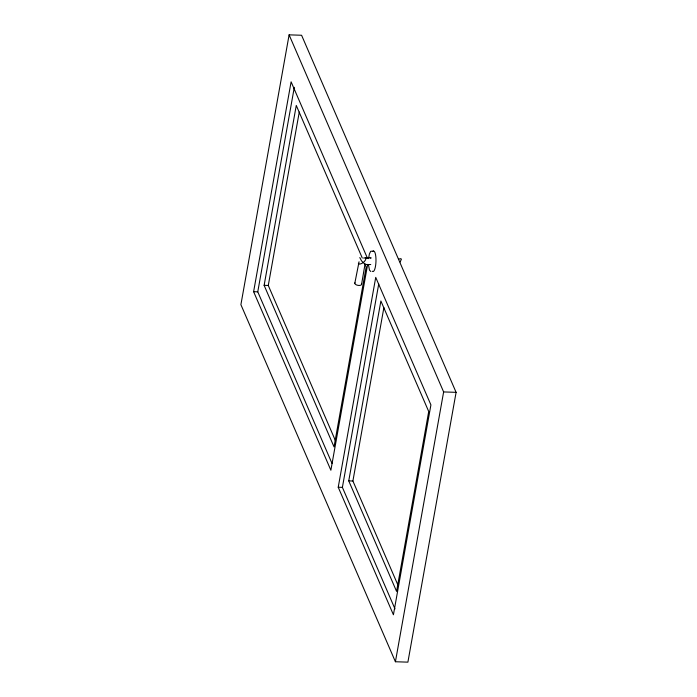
<?xml version="1.0" encoding="UTF-8"?>
<svg xmlns="http://www.w3.org/2000/svg" width="697" height="697" viewBox="0 0 697 697"><rect width="100%" height="100%" fill="white"/><g stroke="black" fill="none" stroke-linecap="round" stroke-linejoin="round"><path stroke-width="1.05" d="M368.556 258.648L369.375 254.022L370.665 251.329L373.566 251.033M289.107 34.85L240.901 304.667L395.417 661.749L407.893 662.15L456.099 392.333L301.583 35.251L289.107 34.85L443.632 391.932L395.417 661.749M367.607 264.66L330.875 470.231L253.612 291.695L291.111 81.837L367.511 258.378M332.007 463.383L257.768 291.825L294.308 87.317M364.88 264.006L366.169 266.995L334.029 446.873L264.128 285.343L296.269 105.456L362.283 258.021M335.597 441.027L268.284 285.474L299.274 112.017M354.817 283.226L359.051 261.784M361.577 284.306L365.045 264.024M338.228 487.238L375.727 277.38L430.912 404.905L393.422 614.763L338.228 487.238L342.393 487.369L394.99 608.925M342.393 487.369L378.741 283.932M348.744 480.886L380.884 300.999L428.716 411.526L396.576 591.404L348.744 480.886L352.9 481.017L398.144 585.567M352.9 481.017L383.899 307.56M370.717 258.273L371.179 257.803L363.555 258.047M400.148 262.011L401.428 259.11L400.548 258.648L398.884 259.084M359.8 257.568L361.525 260.861L365.141 264.355M365.036 264.459L370.76 264.538M264.128 285.343L268.284 285.474M253.612 291.695L257.768 291.825M443.632 391.932L456.099 392.333M365.228 257.611L366.108 258.073C365.751 261.297 361.961 264.259 358.763 264.154L358.38 263.283M370.795 271.49L369.488 270.157L368.469 264.782M361.499 283.871A3.424 1.603 10.1 0 1 358.049 285.369A3.424 1.603 10.1 0 1 354.973 282.834M372.86 251.399A10.272 2.692 -88.2 0 1 375.979 261.218A10.272 2.692 -88.2 0 1 372.311 271.238"/></g></svg>
